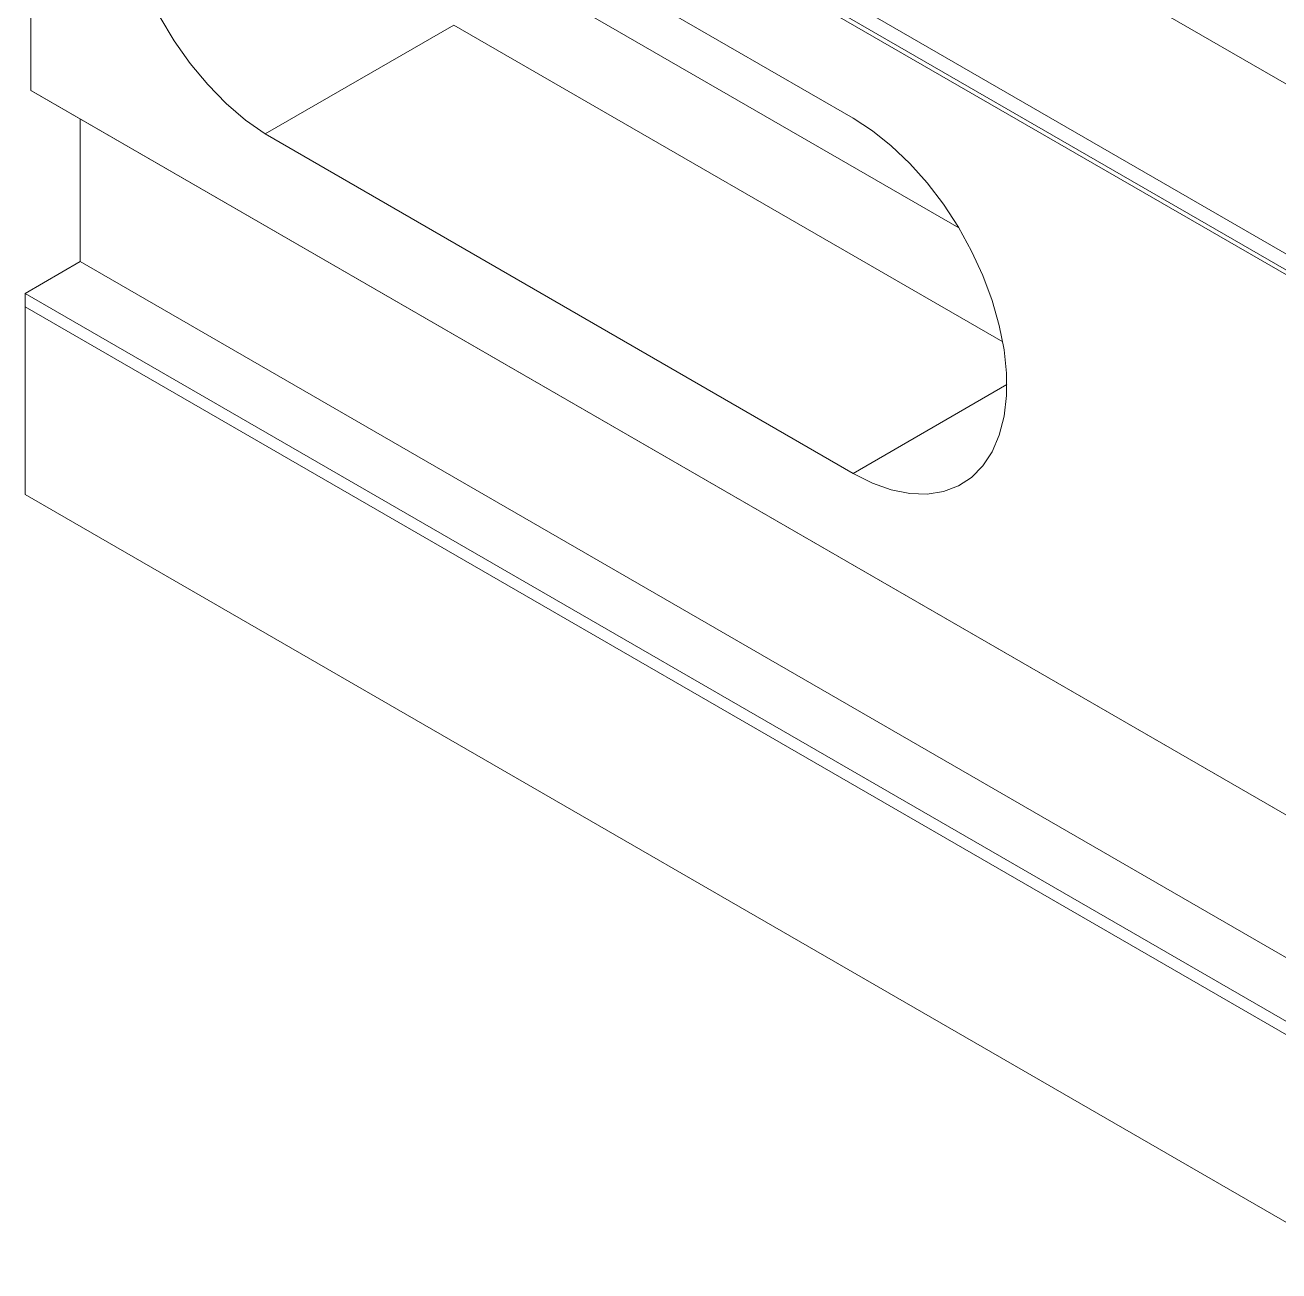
# Model space of a CAD drawing. Header units: inches. Extents: x 0.1 to 10.9, y 0 to 8.5.
# Drawn here: x 8.254 to 8.763, y 2.597 to 3.102 of the extents above; entities that cross this region are included whole.
import ezdxf

# ---------------------------------------------------------------- set-up
doc = ezdxf.new("R2010")
doc.units = ezdxf.units.IN
doc.header["$MEASUREMENT"] = 0

msp = doc.modelspace()

# ---------------------------------------------------------------- linework, layer by layer
at = {"color": 7, "linetype": 'Continuous', "lineweight": 18}
for p, q in [((8.25428, 3.374), (10.56959, 2.0374)), ((10.5743, 2.03468), (8.25428, 3.374)), ((10.57666, 1.95585), (8.25664, 3.29517)), ((8.25664, 3.07584), (8.25664, 3.29517)), ((8.25831, 3.29613), (10.57833, 1.95682)), ((10.59669, 1.95278), (8.27668, 3.2921)), ((8.35469, 3.20065), (8.5904, 3.06458)), ((8.43259, 3.13591), (8.63334, 3.02003)), ((8.42834, 3.1024), (8.35173, 3.05818)), ((8.65119, 2.97375), (8.42834, 3.1024)), ((8.25664, 3.07584), (10.57666, 1.73652)), ((8.25782, 3.07516), (8.25664, 3.07584)), ((10.57784, 1.73584), (8.25782, 3.07516)), ((8.27668, 3.00642), (8.27668, 3.06427)), ((8.5904, 2.9204), (8.35173, 3.05818)), ((8.25428, 2.99349), (8.27668, 3.00642)), ((10.59669, 1.6671), (8.27668, 3.00642)), ((8.25428, 2.99349), (8.25428, 2.98805)), ((8.25428, 2.99349), (10.5743, 1.65418)), ((10.56959, 1.65145), (8.25428, 2.98805)), ((8.25428, 2.98805), (8.25428, 2.91184)), ((8.65282, 2.95644), (8.5904, 2.9204)), ((8.25428, 2.91184), (10.56959, 1.57524)), ((10.5743, 1.57252), (8.25428, 2.91184)), ((8.25428, 2.91184), (8.25428, 2.91184))]:
    msp.add_line(p, q, dxfattribs=at)
at = {"color": 7, "linetype": 'Continuous', "lineweight": 18, "flags": 128}
for points in [[(8.30898, 3.10575), (8.31484, 3.09599), (8.32135, 3.08678), (8.32842, 3.07825), (8.33592, 3.07056), (8.34374, 3.06384), (8.35173, 3.05818)], [(8.5904, 2.9204), (8.59822, 2.91646), (8.60592, 2.91371), (8.61338, 2.9122), (8.62047, 2.91196), (8.62709, 2.91299), (8.63313, 2.91527), (8.6385, 2.91877), (8.6431, 2.92344), (8.64688, 2.92919), (8.64977, 2.93594), (8.65172, 2.94358), (8.6527, 2.952), (8.6527, 2.96105), (8.65172, 2.9706), (8.64977, 2.98049), (8.64688, 2.99058), (8.6431, 3.00069), (8.6385, 3.01067), (8.63313, 3.02037), (8.62709, 3.02963), (8.62047, 3.0383), (8.61338, 3.04625), (8.60592, 3.05335), (8.59822, 3.05949), (8.5904, 3.06458)]]:
    msp.add_lwpolyline(points, dxfattribs=at)

doc.saveas('drawing.dxf')
